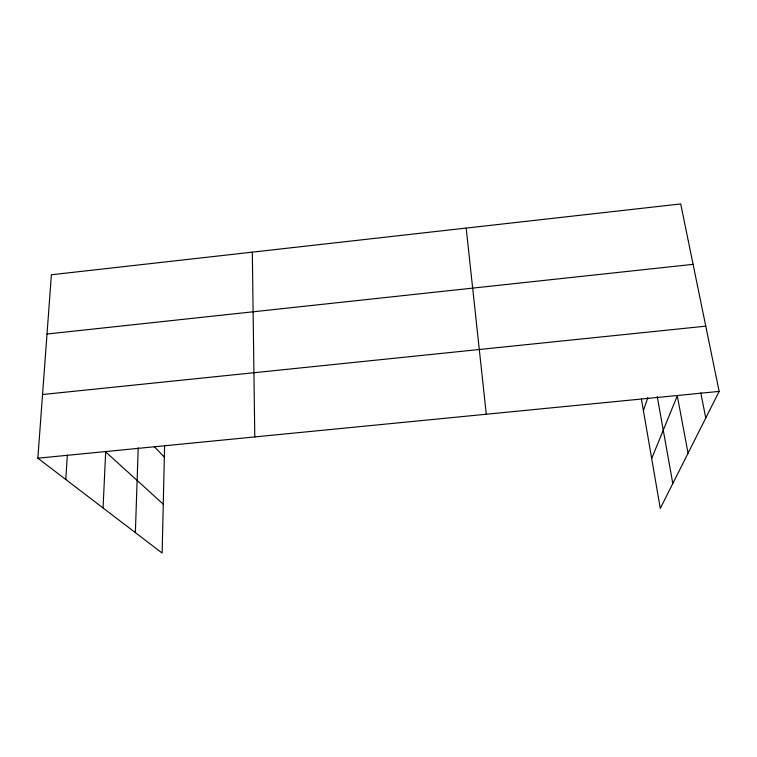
<?xml version="1.0" encoding="UTF-8"?>
<svg xmlns="http://www.w3.org/2000/svg" width="757" height="757" viewBox="0 0 757 757"><rect width="100%" height="100%" fill="white"/><g stroke="black" fill="none" stroke-linecap="round" stroke-linejoin="round"><path stroke-width="1.14" d="M164.61 445.447L162.13 553.055L37.85 458.193L51.381 274.763L680.713 203.945L719.15 391.407L660.284 508.43L641.406 398.996M135.371 532.625L138.219 447.813M103.056 507.966L105.677 451.872L163.257 504.181M65.802 479.531L67.326 455.108M643.412 410.587L647.822 397.586M651.682 458.543L677.297 395.845L688.056 453.216M47.01 334.026L693.1 264.344M42.543 394.52L705.77 326.163M37.85 458.193L719.15 391.407M154.343 446.63L164.345 457.124M700.783 392.798L705.761 418.025M657.227 396.507L672.812 483.505M466.18 228.094L486.287 414.23M252.318 252.157L254.787 436.931"/></g></svg>
